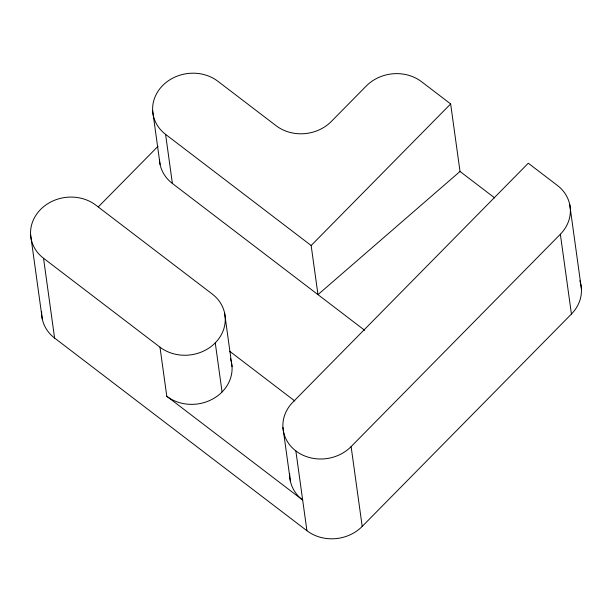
<?xml version="1.0" encoding="UTF-8"?>
<svg xmlns="http://www.w3.org/2000/svg" width="612" height="612" viewBox="0 0 612 612"><rect width="100%" height="100%" fill="white"/><g stroke="black" fill="none" stroke-linecap="round" stroke-linejoin="round"><path stroke-width="0.92" d="M98.348 206.848L158.034 146.268M450.646 103.933L460.017 171.459L317.972 294.632L311.156 245.519L450.646 103.933L421.53 81.702A39.222 34.532 -7.9 0 0 366.259 86.017L331.39 121.413A39.222 34.532 -7.9 0 1 276.119 125.728L217.887 81.266A39.222 34.532 -7.9 0 0 162.624 85.581A39.222 34.532 -7.9 0 0 165.584 134.357L172.393 183.47L364.706 330.319M295.856 450.929A39.222 34.532 -7.9 0 0 351.12 446.615L560.362 234.228A39.222 34.532 -7.9 0 0 557.402 185.451L528.286 163.22L292.896 402.145A39.222 34.532 -7.9 0 0 295.856 450.929L306.926 530.734A39.222 34.532 -7.9 0 0 362.197 526.419L571.432 314.04A39.222 34.532 -7.9 0 0 579.832 280.786M460.017 171.459L494.687 197.936M165.584 134.357L311.156 245.519M229.707 351.288L294.823 401.005M215.256 342.858A39.222 34.532 -7.9 0 0 212.295 294.081L95.839 205.15A39.222 34.532 -7.9 0 0 40.568 209.472A39.222 34.532 -7.9 0 0 43.529 258.249L159.984 347.18A39.222 34.532 -7.9 0 0 215.256 342.858L222.072 391.978M159.984 347.18L166.801 396.293L302.665 500.042A39.222 34.532 -7.9 0 1 289.698 473.826M41.631 311.845A39.222 34.532 -7.9 0 0 54.598 338.061L306.926 530.734M569.718 204.469L581.4 288.757M560.362 234.228L571.432 314.04M351.12 446.615L362.197 526.419M282.928 427.428L290.348 481.017M224.612 313.099L232.032 366.687M152.656 110.864L160.076 164.452M43.529 258.249L54.598 338.061M30.6 234.756L42.282 319.036M230.464 358.724A39.222 34.532 -7.9 0 1 213.879 398.343A39.222 34.532 -7.9 0 1 166.801 396.293M172.393 183.47A39.222 34.532 -7.9 0 1 159.472 159.977"/></g></svg>
